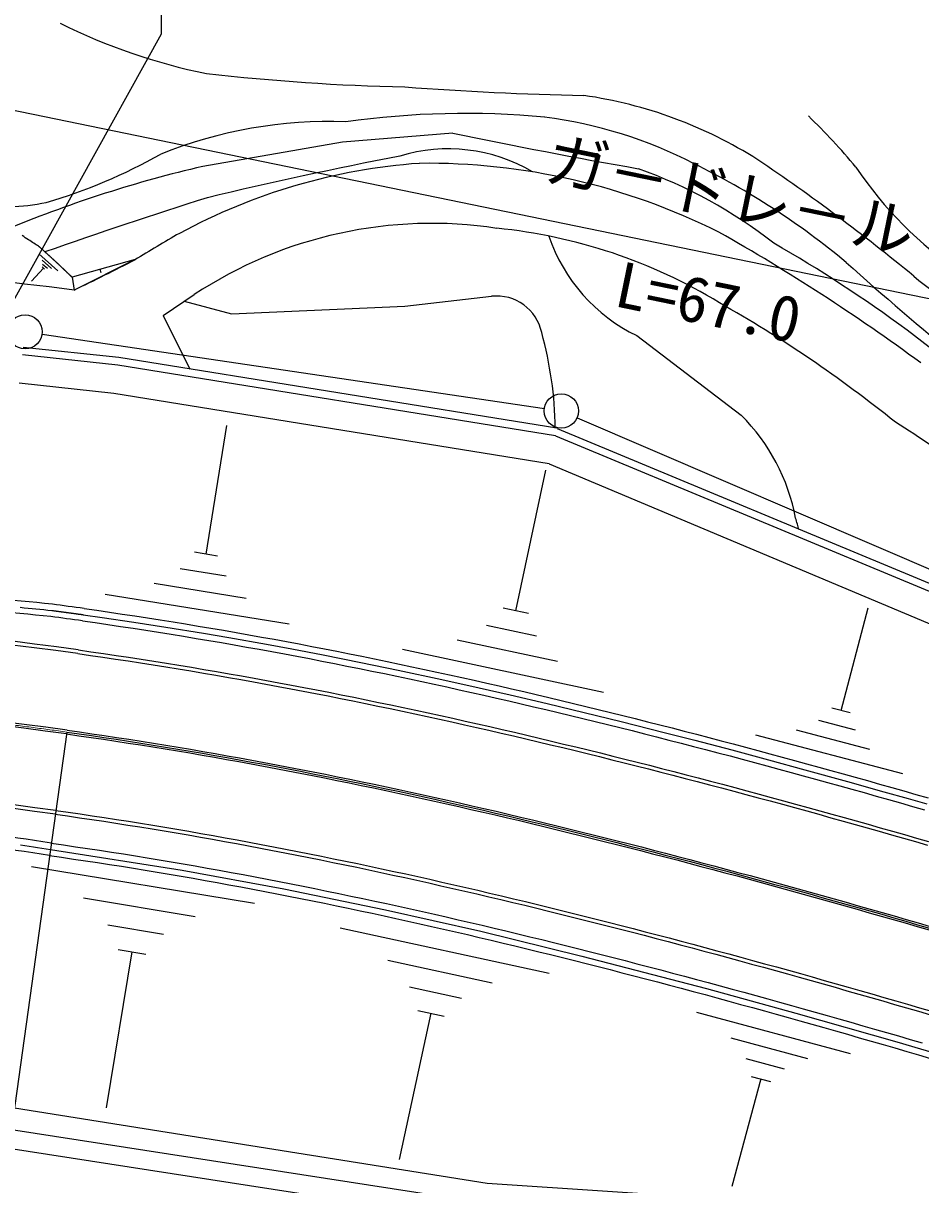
# Model space of a CAD drawing. Units: millimetres, scale not verified. Extents: x 40000 to 680000, y 20000 to 380000.
# Drawn here: x 292543 to 328523, y 308003 to 354557 of the extents above; entities that cross this region are included whole.
import ezdxf
from ezdxf.enums import TextEntityAlignment as Align

# ---------------------------------------------------------------- set-up
doc = ezdxf.new("R2010")
doc.units = ezdxf.units.MM
doc.header["$LTSCALE"] = 1000
doc.linetypes.add('CHAIN', pattern=[18.5, 12, -1.5, 3.5, -1.5])
for name, color, linetype, lineweight in [('M-BGD', 7, 'Continuous', 25), ('M-BMK', 2, 'CHAIN', 13), ('M-STR-STRC', 7, 'Continuous', 25)]:
    doc.layers.add(name, color=color, linetype=linetype, lineweight=lineweight)
doc.styles.add('@ＭＳ ゴシック', font='')
doc.styles.add('ＭＳ ゴシック', font='')
doc.styles.get('@ＭＳ ゴシック').set_extended_font_data('@MS Gothic')
doc.styles.get('ＭＳ ゴシック').set_extended_font_data('MS Gothic')

msp = doc.modelspace()

# ---------------------------------------------------------------- linework, layer by layer
at = {"layer": 'M-BGD'}
for p, q in [((352984, 338553), (287818, 351953)), ((293175, 345310), (293930, 344632)), ((293296, 345065), (293673, 344726)), ((297035, 345084), (294500, 344378)), ((297035, 345084), (294587, 343863)), ((293349, 344744), (292874, 344216)), ((293302, 344787), (293396, 344702)), ((293322, 344905), (293511, 344735)), ((295670, 344558), (295632, 344693)), ((294500, 344378), (294587, 343863)), ((298155, 342839), (299393, 343678)), ((298155, 342839), (299226, 340693)), ((293297, 342089), (313433, 339119)), ((317142, 342037), (321325, 338846)), ((296340, 340855), (292508, 341265)), ((296380, 341153), (292543, 341563)), ((313884, 338025), (296340, 340855)), ((313932, 338322), (296380, 341153)), ((296181, 339716), (292376, 340133)), ((313628, 336904), (296181, 339716)), ((314744, 338748), (332885, 330958)), ((299870, 333278), (300703, 338439)), ((313884, 338025), (333299, 329948)), ((313951, 338318), (333383, 330236)), ((312290, 331012), (313494, 336650)), ((300331, 333203), (299410, 333352)), ((300673, 332392), (298830, 332689)), ((301476, 331506), (297789, 332100)), ((303200, 330471), (295827, 331660)), ((312793, 330904), (311786, 331119)), ((325326, 327010), (326413, 331129)), ((313124, 329991), (311111, 330421)), ((313959, 328971), (309932, 329831)), ((315801, 327735), (307746, 329456)), ((325693, 326913), (324958, 327107)), ((325906, 326227), (324435, 326616)), ((294291, 326147), (288773, 286530)), ((327801, 324468), (321917, 326022)), ((326486, 325445), (323544, 326222)), ((292876, 320764), (301818, 319287)), ((294963, 319501), (299434, 318762)), ((295933, 318422), (298169, 318053)), ((305244, 318298), (313621, 316483)), ((296903, 317343), (295869, 311084)), ((296345, 317435), (297462, 317251)), ((307157, 317006), (311345, 316099)), ((308022, 315942), (310116, 315488)), ((308888, 314877), (307617, 309013)), ((308364, 314991), (309411, 314764)), ((319530, 314922), (325693, 313264)), ((320905, 313891), (323987, 313062)), ((321510, 313067), (323050, 312653)), ((322114, 312244), (320954, 307930)), ((321729, 312347), (322500, 312140)), ((292194, 311092), (311136, 308070)), ((292073, 310219), (310954, 307288)), ((291969, 309476), (310783, 306558)), ((311136, 308070), (326609, 307045))]:
    msp.add_line(p, q, dxfattribs=at)
for points in [[(309764, 350146), (305348, 349794), (299740, 348818)], [(294500, 344378), (294495, 344382), (294490, 344387), (294485, 344392), (294479, 344397), (294474, 344403), (294467, 344409), (294461, 344415), (294454, 344421), (294447, 344428), (294440, 344435), (294433, 344442), (294425, 344449), (294417, 344457), (294409, 344464), (294401, 344472), (294393, 344480), (294385, 344488), (294376, 344496), (294367, 344504), (294359, 344513), (294350, 344521), (294341, 344529), (294333, 344538), (294324, 344546), (294315, 344555), (294306, 344563), (294297, 344571), (294289, 344580), (294280, 344588), (294271, 344596), (294263, 344604), (294255, 344612), (294246, 344620), (294238, 344628), (294230, 344636), (294222, 344643), (294215, 344650), (294207, 344657), (294200, 344664), (294193, 344671), (294186, 344677), (294180, 344683), (294174, 344689), (294168, 344695), (294162, 344700), (294157, 344705), (294152, 344710), (294147, 344714), (294143, 344719), (294138, 344723), (294133, 344728), (294128, 344733), (294122, 344738), (294116, 344744), (294110, 344750), (294103, 344756), (294097, 344762), (294090, 344769), (294083, 344776), (294075, 344783), (294068, 344790), (294060, 344797), (294052, 344804), (294044, 344812), (294036, 344819), (294028, 344827), (294020, 344835), (294012, 344843), (294003, 344851), (293995, 344859), (293986, 344867), (293978, 344875), (293969, 344883), (293961, 344891), (293952, 344899), (293944, 344907), (293936, 344914), (293927, 344922), (293919, 344930), (293911, 344937), (293903, 344945), (293895, 344952), (293888, 344960), (293880, 344967), (293873, 344974), (293866, 344980), (293859, 344987), (293852, 344993), (293845, 344999), (293839, 345005), (293833, 345011), (293827, 345016), (293822, 345021), (293817, 345026), (293812, 345030), (293808, 345034), (293803, 345038), (293799, 345043), (293794, 345047), (293789, 345052), (293783, 345057), (293777, 345063), (293771, 345068), (293765, 345074), (293758, 345080), (293752, 345086), (293745, 345093), (293738, 345099), (293730, 345106), (293723, 345113), (293715, 345120), (293707, 345127), (293700, 345134), (293692, 345141), (293684, 345149), (293675, 345156), (293667, 345164), (293659, 345171), (293651, 345179), (293642, 345186), (293634, 345194), (293626, 345202), (293618, 345209), (293609, 345217), (293601, 345224), (293593, 345231), (293585, 345239), (293577, 345246), (293570, 345253), (293562, 345260), (293554, 345267), (293547, 345273), (293540, 345280), (293533, 345286), (293526, 345292), (293520, 345298), (293513, 345304), (293507, 345310), (293501, 345315), (293496, 345320), (293490, 345325), (293485, 345329), (293481, 345334), (293476, 345337), (293472, 345341), (293468, 345345), (293463, 345350), (293458, 345354), (293452, 345359), (293447, 345364), (293441, 345370), (293435, 345375), (293428, 345381), (293422, 345387), (293415, 345394), (293408, 345400), (293401, 345407), (293394, 345413), (293386, 345420), (293379, 345427), (293371, 345434), (293364, 345441), (293356, 345448), (293348, 345455), (293340, 345463), (293332, 345470), (293324, 345477), (293316, 345485), (293308, 345492), (293300, 345499), (293292, 345506), (293284, 345513), (293276, 345521), (293268, 345528), (293260, 345534), (293252, 345541), (293244, 345548), (293237, 345554), (293229, 345561), (293222, 345567), (293215, 345573), (293208, 345579), (293201, 345584), (293194, 345590), (293188, 345595), (293181, 345600), (293175, 345605), (293169, 345609), (293164, 345613), (293159, 345617), (293154, 345620), (293149, 345623), (293109, 345649), (293066, 345677), (293020, 345706), (292971, 345738), (292919, 345771), (292865, 345806), (292809, 345843), (292750, 345881), (292689, 345921), (292627, 345962), (292562, 346004), (292496, 346047)], [(298999, 343411), (300896, 342910), (307840, 343221), (311318, 343612)], [(313628, 336904), (330637, 329751), (335295, 328398), (346184, 323165), (352997, 321557)], [(292420, 331149), (292578, 331133), (292737, 331118), (292895, 331103), (293053, 331087), (293211, 331071), (293369, 331055), (293527, 331039), (293685, 331022), (293705, 331020), (293725, 331017), (293745, 331015), (293765, 331012), (293785, 331009), (293806, 331007), (293826, 331004), (293846, 331001), (293866, 330999), (293886, 330996), (293906, 330993), (293926, 330991), (293946, 330988), (293966, 330985), (293986, 330983), (294006, 330980), (294026, 330977), (294046, 330975), (294066, 330972), (294086, 330969), (294106, 330967), (294126, 330964), (294146, 330961), (294166, 330958), (294186, 330956), (294206, 330953), (294226, 330950), (294246, 330948), (294266, 330945), (294286, 330942), (294306, 330940), (294326, 330937), (294346, 330934), (294366, 330931), (294386, 330929), (294406, 330926), (294426, 330923), (294446, 330921), (294466, 330918), (294486, 330915), (294506, 330912), (294526, 330910), (294546, 330907), (294566, 330904), (294586, 330901), (294606, 330899), (294626, 330896), (294646, 330893), (294666, 330890), (294686, 330888), (294706, 330885), (294726, 330882), (294746, 330879), (294766, 330877), (294786, 330874), (294806, 330871), (294827, 330868), (294847, 330866), (294867, 330863), (294887, 330860), (294907, 330857), (294927, 330854), (294947, 330852), (295711, 330743), (296983, 330555), (298253, 330357), (299774, 330108), (300786, 329935), (302301, 329665), (303309, 329478), (304567, 329238), (306073, 328939), (307575, 328629), (309324, 328255), (310819, 327923), (312062, 327640), (313551, 327291), (315036, 326934), (316518, 326569), (318243, 326134), (319472, 325817), (320945, 325430), (322414, 325037), (323880, 324638), (325587, 324166), (327048, 323755), (328020, 323479), (328760, 323267)], [(294989, 331098), (295492, 331027), (296002, 330954), (296511, 330879), (297021, 330802), (297530, 330724), (298038, 330645), (298547, 330564), (299054, 330481), (299562, 330397), (300069, 330312), (300575, 330225), (301082, 330137), (301588, 330048), (302093, 329957), (302598, 329865), (303103, 329771), (303607, 329677), (304111, 329581), (304614, 329483), (305117, 329385), (305620, 329285), (306122, 329184), (306624, 329082), (307126, 328978), (307627, 328874), (308127, 328768), (308628, 328661), (309127, 328553), (309627, 328444), (310126, 328334), (310625, 328223), (311123, 328111), (311621, 327998), (312118, 327883), (312615, 327768), (313112, 327652), (313608, 327535), (314104, 327416), (314600, 327297), (315095, 327177), (315590, 327056), (316084, 326935), (316579, 326812), (317072, 326689), (317566, 326564), (318058, 326439), (318551, 326313), (319043, 326186), (319535, 326059), (320027, 325931), (320518, 325802), (321009, 325672), (321499, 325541), (321989, 325410), (322479, 325278), (322969, 325146), (323458, 325013), (323946, 324879), (324435, 324745), (324923, 324610), (325411, 324474), (325898, 324338), (326386, 324202), (326872, 324065), (327359, 323927), (327845, 323789), (328331, 323650), (328814, 323512)], [(294919, 330603), (295421, 330532), (295930, 330459), (296438, 330384), (296946, 330308), (297453, 330230), (297960, 330151), (298467, 330070), (298974, 329988), (299480, 329904), (299985, 329819), (300490, 329733), (300995, 329645), (301500, 329556), (302004, 329465), (302508, 329373), (303011, 329280), (303514, 329185), (304017, 329090), (304519, 328993), (305021, 328894), (305522, 328795), (306023, 328694), (306524, 328592), (307024, 328489), (307524, 328385), (308023, 328279), (308523, 328172), (309021, 328065), (309520, 327956), (310018, 327846), (310515, 327735), (311012, 327623), (311509, 327510), (312006, 327396), (312502, 327281), (312998, 327165), (313493, 327048), (313988, 326930), (314483, 326811), (314977, 326692), (315471, 326571), (315964, 326449), (316458, 326327), (316950, 326204), (317443, 326079), (317935, 325955), (318427, 325829), (318918, 325702), (319409, 325575), (319900, 325447), (320391, 325318), (320881, 325189), (321370, 325058), (321860, 324927), (322349, 324796), (322838, 324663), (323326, 324531), (323814, 324397), (324302, 324263), (324790, 324128), (325277, 323993), (325764, 323857), (326250, 323720), (326737, 323583), (327223, 323446), (327708, 323308), (328194, 323169), (328679, 323030)], [(294734, 329291), (295234, 329221), (295739, 329148), (296243, 329074), (296747, 328998), (297250, 328921), (297754, 328842), (298257, 328762), (298759, 328680), (299262, 328597), (299764, 328513), (300265, 328427), (300766, 328340), (301267, 328251), (301768, 328161), (302268, 328070), (302768, 327977), (303268, 327883), (303767, 327788), (304266, 327692), (304764, 327594), (305262, 327495), (305760, 327395), (306258, 327294), (306755, 327191), (307252, 327088), (307748, 326983), (308244, 326877), (308740, 326770), (309236, 326662), (309731, 326553), (310226, 326442), (310720, 326331), (311214, 326219), (311708, 326105), (312201, 325991), (312694, 325875), (313187, 325759), (313680, 325642), (314172, 325523), (314664, 325404), (315155, 325284), (315646, 325163), (316137, 325041), (316628, 324918), (317118, 324795), (317608, 324671), (318098, 324545), (318587, 324419), (319076, 324293), (319565, 324165), (320053, 324037), (320541, 323908), (321029, 323778), (321516, 323648), (322004, 323516), (322491, 323385), (322977, 323252), (323464, 323119), (323950, 322985), (324436, 322851), (324921, 322716), (325407, 322581), (325892, 322445), (326377, 322308), (326861, 322171), (327345, 322033), (327830, 321895), (328313, 321757), (328795, 321618)], [(294755, 329440), (295255, 329369), (295760, 329296), (296265, 329222), (296769, 329146), (297273, 329069), (297777, 328990), (298281, 328910), (298784, 328828), (299286, 328745), (299789, 328661), (300291, 328575), (300792, 328487), (301294, 328399), (301795, 328309), (302295, 328217), (302796, 328125), (303295, 328031), (303795, 327936), (304294, 327839), (304793, 327741), (305292, 327642), (305790, 327542), (306288, 327441), (306785, 327338), (307283, 327235), (307779, 327130), (308276, 327024), (308772, 326917), (309268, 326808), (309763, 326699), (310258, 326589), (310753, 326477), (311248, 326365), (311742, 326251), (312235, 326137), (312729, 326021), (313222, 325905), (313715, 325787), (314207, 325669), (314699, 325550), (315191, 325430), (315682, 325309), (316173, 325187), (316664, 325064), (317155, 324940), (317645, 324816), (318135, 324691), (318624, 324565), (319114, 324438), (319603, 324310), (320091, 324182), (320579, 324053), (321068, 323923), (321555, 323792), (322043, 323661), (322530, 323529), (323017, 323397), (323503, 323264), (323990, 323130), (324476, 322996), (324962, 322861), (325447, 322725), (325932, 322589), (326417, 322453), (326902, 322315), (327387, 322178), (327871, 322040), (328355, 321901), (328837, 321762)], [(294281, 326073), (294776, 326003), (295270, 325932), (295765, 325859), (296259, 325785), (296753, 325709), (297247, 325632), (297740, 325553), (298234, 325473), (298727, 325392), (299220, 325309), (299712, 325224), (300205, 325139), (300697, 325052), (301189, 324963), (301681, 324873), (302172, 324782), (302663, 324690), (303154, 324597), (303645, 324502), (304135, 324406), (304626, 324308), (305116, 324210), (305605, 324110), (306095, 324009), (306584, 323907), (307073, 323804), (307562, 323699), (308051, 323594), (308539, 323487), (309027, 323380), (309515, 323271), (310003, 323161), (310490, 323050), (310977, 322938), (311464, 322825), (311951, 322712), (312437, 322597), (312923, 322481), (313409, 322364), (313895, 322246), (314381, 322128), (314866, 322008), (315351, 321888), (315836, 321766), (316321, 321644), (316805, 321521), (317290, 321397), (317774, 321273), (318258, 321147), (318741, 321021), (319225, 320894), (319708, 320766), (320191, 320638), (320674, 320509), (321157, 320379), (321639, 320248), (322122, 320117), (322604, 319985), (323086, 319852), (323568, 319719), (324049, 319585), (324531, 319451), (325012, 319316), (325493, 319180), (325975, 319044), (326455, 318908), (326936, 318770), (327417, 318633), (327897, 318495), (328377, 318356), (328858, 318217)], [(294291, 326147), (294786, 326077), (295281, 326006), (295776, 325933), (296270, 325859), (296765, 325783), (297259, 325706), (297752, 325627), (298246, 325547), (298739, 325466), (299232, 325383), (299725, 325298), (300218, 325213), (300710, 325125), (301202, 325037), (301694, 324947), (302186, 324856), (302677, 324764), (303168, 324670), (303659, 324575), (304150, 324479), (304640, 324382), (305131, 324283), (305620, 324184), (306110, 324083), (306600, 323980), (307089, 323877), (307578, 323773), (308067, 323667), (308555, 323561), (309043, 323453), (309531, 323344), (310019, 323234), (310507, 323123), (310994, 323011), (311481, 322898), (311968, 322785), (312454, 322670), (312941, 322554), (313427, 322437), (313913, 322319), (314399, 322200), (314884, 322081), (315369, 321960), (315855, 321839), (316339, 321717), (316824, 321594), (317308, 321470), (317793, 321345), (318277, 321220), (318760, 321094), (319244, 320967), (319727, 320839), (320211, 320710), (320694, 320581), (321176, 320451), (321659, 320321), (322142, 320189), (322624, 320057), (323106, 319925), (323588, 319791), (324070, 319658), (324551, 319523), (325033, 319388), (325514, 319253), (325995, 319116), (326476, 318980), (326957, 318843), (327437, 318705), (327918, 318567), (328398, 318428), (328879, 318289)], [(294302, 326221), (294797, 326152), (295292, 326080), (295787, 326007), (296282, 325933), (296776, 325857), (297270, 325780), (297764, 325701), (298258, 325621), (298752, 325540), (299245, 325457), (299738, 325372), (300231, 325286), (300723, 325199), (301216, 325111), (301708, 325021), (302199, 324930), (302691, 324838), (303182, 324744), (303674, 324649), (304164, 324553), (304655, 324455), (305145, 324357), (305636, 324257), (306125, 324156), (306615, 324054), (307104, 323951), (307594, 323846), (308082, 323741), (308571, 323634), (309060, 323526), (309548, 323417), (310036, 323307), (310523, 323196), (311011, 323084), (311498, 322972), (311985, 322858), (312472, 322743), (312958, 322627), (313445, 322510), (313931, 322392), (314417, 322273), (314902, 322154), (315388, 322033), (315873, 321912), (316358, 321790), (316842, 321667), (317327, 321543), (317811, 321418), (318295, 321292), (318779, 321166), (319263, 321039), (319747, 320911), (320230, 320783), (320713, 320654), (321196, 320524), (321679, 320393), (322161, 320262), (322644, 320130), (323126, 319997), (323608, 319864), (324090, 319730), (324571, 319595), (325053, 319460), (325534, 319325), (326015, 319189), (326496, 319052), (326977, 318915), (327458, 318777), (327939, 318639), (328419, 318500), (328899, 318361)], [(293827, 322855), (294317, 322786), (294802, 322716), (295287, 322644), (295771, 322572), (296256, 322497), (296740, 322422), (297224, 322344), (297708, 322266), (298192, 322186), (298676, 322104), (299160, 322022), (299643, 321938), (300127, 321852), (300610, 321765), (301093, 321677), (301576, 321588), (302059, 321497), (302542, 321405), (303024, 321312), (303507, 321217), (303989, 321121), (304471, 321024), (304953, 320926), (305435, 320827), (305917, 320726), (306398, 320625), (306880, 320522), (307361, 320418), (307842, 320313), (308323, 320207), (308804, 320100), (309285, 319991), (309766, 319882), (310246, 319772), (310727, 319660), (311207, 319548), (311687, 319434), (312167, 319320), (312647, 319205), (313127, 319088), (313606, 318971), (314086, 318853), (314565, 318734), (315045, 318614), (315524, 318493), (316003, 318372), (316482, 318249), (316961, 318126), (317440, 318002), (317918, 317877), (318397, 317751), (318875, 317625), (319354, 317498), (319832, 317370), (320310, 317241), (320788, 317112), (321266, 316982), (321744, 316851), (322222, 316719), (322700, 316587), (323178, 316455), (323655, 316321), (324133, 316187), (324610, 316053), (325088, 315918), (325565, 315782), (326043, 315646), (326520, 315509), (326999, 315371), (327476, 315233), (327953, 315095), (328430, 314957), (328908, 314817)], [(293848, 323003), (294339, 322934), (294824, 322864), (295309, 322793), (295794, 322720), (296279, 322646), (296764, 322570), (297248, 322493), (297733, 322414), (298217, 322334), (298701, 322252), (299185, 322169), (299669, 322085), (300153, 322000), (300637, 321913), (301120, 321825), (301603, 321735), (302087, 321644), (302570, 321552), (303053, 321459), (303536, 321364), (304018, 321268), (304501, 321171), (304983, 321073), (305465, 320974), (305947, 320873), (306429, 320771), (306911, 320669), (307393, 320565), (307874, 320459), (308356, 320353), (308837, 320246), (309318, 320138), (309799, 320028), (310280, 319918), (310761, 319806), (311241, 319694), (311722, 319580), (312202, 319466), (312682, 319351), (313162, 319234), (313642, 319117), (314122, 318999), (314602, 318880), (315081, 318760), (315561, 318639), (316040, 318517), (316519, 318395), (316998, 318271), (317477, 318147), (317956, 318022), (318435, 317896), (318914, 317770), (319392, 317643), (319871, 317515), (320349, 317386), (320828, 317256), (321306, 317126), (321784, 316995), (322262, 316864), (322740, 316732), (323218, 316599), (323696, 316466), (324173, 316332), (324651, 316197), (325129, 316062), (325606, 315926), (326084, 315790), (326561, 315653), (327040, 315515), (327518, 315378), (327995, 315239), (328472, 315101), (328950, 314961)], [(293664, 321691), (294152, 321622), (294633, 321553), (295114, 321482), (295595, 321410), (296076, 321336), (296557, 321261), (297038, 321184), (297518, 321106), (297999, 321027), (298479, 320946), (298960, 320864), (299440, 320780), (299920, 320695), (300401, 320609), (300881, 320521), (301360, 320433), (301840, 320342), (302320, 320251), (302800, 320158), (303279, 320064), (303759, 319969), (304238, 319873), (304717, 319775), (305196, 319676), (305675, 319576), (306154, 319475), (306633, 319373), (307112, 319270), (307590, 319165), (308069, 319060), (308547, 318953), (309026, 318845), (309504, 318736), (309982, 318627), (310460, 318516), (310938, 318404), (311416, 318291), (311894, 318177), (312371, 318062), (312849, 317947), (313327, 317830), (313804, 317712), (314281, 317594), (314759, 317475), (315236, 317354), (315713, 317233), (316190, 317111), (316667, 316988), (317144, 316865), (317621, 316740), (318097, 316615), (318574, 316489), (319051, 316362), (319527, 316235), (320004, 316107), (320480, 315978), (320957, 315848), (321433, 315718), (321910, 315587), (322386, 315455), (322862, 315323), (323339, 315190), (323815, 315056), (324291, 314922), (324767, 314787), (325243, 314652), (325720, 314516), (326196, 314380), (326674, 314242), (327150, 314105), (327626, 313967), (328102, 313828), (328578, 313689)], [(292438, 321630), (292608, 321604), (292779, 321577), (292949, 321551), (293120, 321524), (293290, 321498), (293461, 321470), (293631, 321443), (298917, 320617), (302991, 319866), (307059, 319025), (310881, 318161), (314936, 317172), (319939, 315865), (323509, 314882), (327557, 313727), (331364, 312607)], [(293594, 321196), (294081, 321127), (294561, 321058), (295041, 320988), (295520, 320916), (296000, 320842), (296479, 320767), (296958, 320691), (297437, 320613), (297917, 320534), (298396, 320453), (298875, 320371), (299354, 320288), (299833, 320203), (300311, 320117), (300790, 320030), (301269, 319941), (301747, 319851), (302226, 319760), (302704, 319667), (303182, 319574), (303661, 319479), (304139, 319383), (304617, 319285), (305095, 319187), (305573, 319087), (306050, 318986), (306528, 318884), (307006, 318781), (307483, 318677), (307961, 318571), (308438, 318465), (308915, 318358), (309393, 318249), (309870, 318139), (310347, 318029), (310824, 317917), (311301, 317805), (311777, 317691), (312254, 317576), (312731, 317461), (313207, 317344), (313684, 317227), (314160, 317109), (314637, 316990), (315113, 316870), (315589, 316749), (316066, 316627), (316542, 316504), (317018, 316381), (317494, 316257), (317970, 316132), (318446, 316006), (318922, 315879), (319398, 315752), (319874, 315624), (320350, 315495), (320825, 315366), (321301, 315235), (321777, 315105), (322253, 314973), (322728, 314841), (323204, 314708), (323680, 314575), (324155, 314441), (324631, 314306), (325107, 314171), (325582, 314035), (326058, 313899), (326536, 313761), (327012, 313624), (327487, 313486), (327963, 313348), (328438, 313209), (328914, 313070)]]:
    msp.add_lwpolyline(points, dxfattribs=at)
for centre in [(292617, 342189), (314113, 339019)]:
    msp.add_circle(centre, 687, dxfattribs=at)
for centre, radius, start, end in [((304751, 376247), 24200, 243.6773, 258.4233), ((309822, 440423), 88442, 263.55513, 268.71524), ((318233, 494168), 142544, 265.81836, 268.70646), ((312518, 334166), 17671, 57.5946, 81.875), ((304783, 332639), 17976, 87.8019, 111.98), ((310257, 317074), 33867, 84.5965, 98.1206), ((311171, 332923), 18012, 62.6892, 82.7446), ((308237, 334307), 22855, 39.3074, 46.3309), ((365504, 622043), 277552, 258.41468, 259.97885), ((287314, 368396), 21902, 286.315, 299.3684), ((338266, 188453), 163665, 100.78575, 103.54888), ((309589, 342907), 6614, 59.3907, 107.1523), ((311065, 300142), 49976, 103.0978, 112.3914), ((310127, 325235), 23767, 94.1137, 118.4419), ((308728, 322735), 26208, 63.4772, 90.67), ((310592, 330297), 19580, 52.0702, 70.2544), ((306027, 321594), 30445, 50.1623, 63.8684), ((276704, 281872), 81045, 50.51144, 56.03101), ((338890, 357493), 15621, 213.8807, 235.8714), ((291736, 355676), 8480, 261.6706, 281.7777), ((367526, 134105), 223908, 107.57321, 109.32863), ((308917, 329232), 17303, 81.3085, 123.3961), ((322657, 303772), 48614, 119.3802, 121.829), ((309458, 325297), 21142, 58.6676, 84.3688), ((320111, 348210), 6850, 198.597, 244.3099), ((280379, 275498), 81246, 53.6601, 60.46349), ((295480, 298237), 54714, 53.5693, 60.2528), ((252575, 431121), 96844, 295.70761, 297.33098), ((427859, 459533), 153609, 228.22807, 232.68057), ((272219, 167677), 177600, 82.76438, 85.36213), ((416805, 455119), 141768, 231.33963, 234.79423), ((311524, 341781), 1842, 11.7324, 96.4081), ((294282, 297185), 53071, 51.2372, 60.4557), ((313391, 322484), 24569, 39.5725, 53.5973), ((298768, 338126), 15106, 0.7751, 15.4723), ((315760, 333265), 7882, 10.6292, 45.0819), ((308340, 307749), 36293, 47.0345, 58.1171), ((313983, 331680), 9996, 14.897, 17.6959), ((276691, 167215), 164936, 84.0769, 87.56013), ((276691, 167215), 164436, 84.07928, 87.56013), ((272219, 167677), 163325, 82.07055, 101.86638), ((272219, 167677), 165000, 82.07055, 82.51554), ((272219, 167677), 163175, 82.07055, 101.86638), ((272219, 167677), 164500, 82.07055, 82.51317), ((272219, 167677), 160075, 82.07055, 101.86638), ((272219, 167677), 159925, 82.07055, 101.86638), ((272219, 167677), 156825, 82.07055, 101.86638), ((272219, 167677), 156675, 82.07055, 101.86638), ((269048, 168159), 155493, 80.88872, 84.9042), ((269048, 168159), 154993, 80.88872, 84.90053)]:
    msp.add_arc(centre, radius, start, end, dxfattribs=at)
at = {"layer": 'M-BMK'}
msp.add_lwpolyline([(294291, 326147), (294786, 326077), (295281, 326006), (295776, 325933), (296270, 325859), (296765, 325783), (297259, 325706), (297752, 325627), (298246, 325547), (298739, 325466), (299232, 325383), (299725, 325298), (300218, 325213), (300710, 325125), (301202, 325037), (301694, 324947), (302186, 324856), (302677, 324764), (303168, 324670), (303659, 324575), (304150, 324479), (304640, 324382), (305131, 324283), (305620, 324184), (306110, 324083), (306600, 323980), (307089, 323877), (307578, 323773), (308067, 323667), (308555, 323561), (309043, 323453), (309531, 323344), (310019, 323234), (310507, 323123), (310994, 323011), (311481, 322898), (311968, 322785), (312454, 322670), (312941, 322554), (313427, 322437), (313913, 322319), (314399, 322200), (314884, 322081), (315369, 321960), (315855, 321839), (316339, 321717), (316824, 321594), (317308, 321470), (317793, 321345), (318277, 321220), (318760, 321094), (319244, 320967), (319727, 320839), (320211, 320710), (320694, 320581), (321176, 320451), (321659, 320321), (322142, 320189), (322624, 320057), (323106, 319925), (323588, 319791), (324070, 319658), (324551, 319523), (325033, 319388), (325514, 319253), (325995, 319116), (326476, 318980), (326957, 318843), (327437, 318705), (327918, 318567), (328398, 318428), (328879, 318289)], dxfattribs=at)
msp.add_arc((272219, 167677), 160000, 82.07055, 89.8831, dxfattribs=at)
at = {"layer": 'M-STR-STRC'}
for p, q in [((298070, 369320), (298070, 354113)), ((298070, 354113), (285785, 332036))]:
    msp.add_line(p, q, dxfattribs=at)

# ---------------------------------------------------------------- texts
at = {"layer": 'M-BGD', "style": 'ＭＳ ゴシック'}
msp.add_text('ガ－ドレ－ル', height=1833, rotation=348.381, dxfattribs=at).set_placement((320602, 346233), align=Align.BOTTOM_CENTER)
at = {"layer": 'M-BGD', "style": '@ＭＳ ゴシック'}
msp.add_text('L=67.0', height=1833, rotation=348.381, dxfattribs=at).set_placement((320200, 344274), align=Align.TOP_CENTER)

doc.saveas('drawing.dxf')
